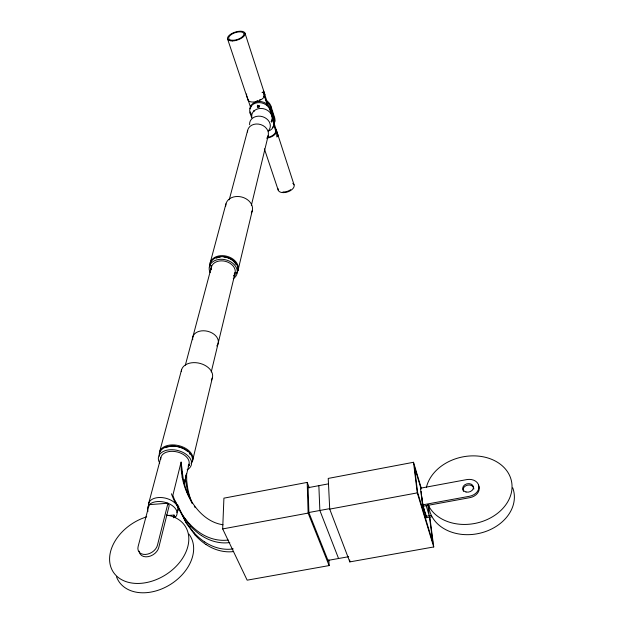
<?xml version="1.0" encoding="UTF-8"?>
<svg xmlns="http://www.w3.org/2000/svg" width="624" height="624" viewBox="0 0 624 624"><rect width="100%" height="100%" fill="white"/><g stroke="black" fill="none" stroke-linecap="round" stroke-linejoin="round"><path stroke-width="0.94" d="M185.609 477.516L186.584 473.46L186.724 480.987L187.746 488.53A138.661 100.417 -20.9 0 0 191.326 500.994M189.493 523.832C181.958 515.681 176.452 505.775 172.864 495.292L181.085 462.119L181.194 469.638L182.185 477.173M328.864 559.829L329.129 565.578L247.151 580.172L222.682 528.926L223.915 498.155L307.195 482.399L309.317 487.828M186.584 473.46L184.213 483.694M274.24 123.817L277.891 135.104L277.532 136.648L273.874 125.354L274.24 123.817A8.596 7.09 15.1 0 0 271.557 120.073M192.668 460.364L212.371 377.832M238.025 270.356L252.229 210.834M268.343 131.087A10.382 8.572 15.3 0 0 273.679 121.415L273.959 120.268L270.231 108.732A10.444 8.689 16 0 0 259.342 101.455A10.444 8.689 16 0 0 250.021 108.638M273.39 125.237A10.351 8.564 15.4 0 0 274.326 118.732L274.599 117.585L270.886 106.064A10.413 8.674 16.1 0 0 265.98 100.363M177.902 510.432L178.807 506.657M184.493 483.062L189.041 464.186M211.247 371.951L235.006 273.343M184.79 480.909L185.117 479.544M251.339 205.468L268.25 135.369M173.347 517.834L174.018 515.057L166.577 515.596M273.679 121.415L269.95 109.879L270.231 108.732M274.326 118.732L270.605 107.203L270.886 106.064M181.99 473.827L182.419 472.056L181.085 462.119M266.971 104.068L267.353 102.547L263.546 90.792A8.876 4.337 -18.4 0 1 263.156 92.297L266.971 104.068A8.736 7.285 16.4 0 1 267.275 105.503M167.965 503.233L157.474 545.165A10.678 7.628 -32 0 1 145.587 554.44A10.678 7.628 -32 0 1 138.138 546.445L149.198 504.652L167.965 503.233L169.182 505.619L158.761 547.544A10.655 7.636 -32.1 0 1 148.255 556.639A10.655 7.636 -32.1 0 1 139.207 551.148M263.554 90.792L263.156 92.297L262.033 92.485M148.621 503.638L160.836 457.571M185.344 365.18L211.396 267.002M229.226 199.813L247.642 130.385M250.84 107.812A8.736 7.285 16.4 0 1 250.403 106.774L250.809 105.253A8.72 7.277 16.4 0 0 251.082 105.947M271.237 121.696A10.421 8.635 15.7 0 0 263.219 108.654A10.421 8.635 15.7 0 0 251.784 117.952L250.091 113.084L250.396 111.938L251.776 116.048M159.549 452.088L181.522 369.954M210.132 263.024L225.966 203.83M421.239 488.069L413.509 462.283L328.224 478.421L329.714 509.106L349.822 561.896L433.735 546.959L429.842 517.273M307.702 487.765L328.201 483.896M420.459 488.194L466.697 479.606A10.897 8.447 -12 0 1 478.819 485.956A10.897 8.447 -12 0 1 469.482 496.275L422.573 504.886L420.459 488.194L420.872 489.559M308.467 512.585L329.394 508.708M222.682 528.926L308.131 513.1L329.129 565.578M329.714 509.106L417.284 492.882L433.735 546.959M431.34 515.424L426.052 516.383L425.693 513.599M422.573 504.886L426.457 517.725L431.738 516.766M327.6 560.469L348.66 556.702M263.765 95.113L264.888 94.926A8.853 4.352 -18.4 0 0 263.507 92.859M263.375 96.626L264.498 96.439A8.853 4.352 -18.4 0 1 255.099 101.868A8.853 4.352 -18.4 0 1 247.861 99.185M275.519 131.344L276.611 131.173A8.658 4.477 -18.4 0 0 275.582 129.285M276.791 135.275L277.891 135.104A8.635 4.485 -18.4 0 1 277.532 136.648L276.432 136.82M233.243 548.894C223.275 550.438 212.995 547.49 204.703 541.936M229.78 542.552C219.913 543.972 209.765 541.063 201.536 535.587M228.142 540.033C218.384 541.328 208.393 538.418 200.265 533.029A97.718 70.582 -24 0 1 189.54 523.801M233.641 551.546C223.93 552.817 214.016 549.853 205.959 544.456M223.01 524.761C206.77 522.475 194.743 508.849 187.933 494.77A139.955 100.191 -20.8 0 1 182.177 477.173M190.78 526.383L182.13 514.909L175.321 501.064M193.963 532.717L185.64 521.734L178.885 508.326M195.226 535.228L186.28 523.216L179.642 509.527M194.345 506.306L195.25 507.655M192.59 503.584L189.548 498.014M174.018 515.057L175.219 517.39M190.749 500.144L192.301 503.646M187.637 493.818L189.189 497.32M328.255 561.116L308.872 512.577L308.077 486.915M338.567 558.503L319.862 510.479L318.856 485.659M178.503 507.367L178.69 507.842M179.384 508.841L179.166 508.256M250.403 106.774L246.48 95.066A8.876 4.337 -18.4 0 1 246.714 93.943M227.573 38.977L247.97 99.879M264.373 148.832L278.218 190.148M244.982 33.119L264.755 94.24M276.479 130.471L294.068 184.837M426.176 505.666L429.226 515.806L427.768 504.676M420.841 488.147L414.453 466.853L417.612 492.43L432.806 542.443L429.46 516.851M426.223 515.869L426.457 517.725M421.106 491.408L421.457 494.192M421.691 496.049L422.159 499.762M422.393 501.61L422.986 506.251L469.841 497.656A10.881 8.447 -11.9 0 0 478.343 485.074M413.509 462.283L417.284 492.882M349.705 559.978L349.822 561.896M307.195 482.399L308.131 513.1M512.733 487.82A43.189 33.836 -11.7 0 1 478.67 533.489A43.189 33.836 -11.7 0 1 428.758 505.658M426.387 487.461A43.555 33.821 -11.9 0 1 490.753 458.968A43.555 33.821 -11.9 0 1 496.314 514.246A43.555 33.821 -11.9 0 1 428.126 504.816M148.684 506.353A15.031 9.087 13 0 1 164.939 498.03A15.031 9.087 13 0 1 176.974 512.405M147.982 511.407A15.077 9.079 12.9 0 1 164.143 502.086A15.077 9.079 12.9 0 1 175.079 517.46M188.916 534.105A42.315 30.584 -32.4 0 1 169.151 585.226A42.315 30.584 -32.4 0 1 116.54 576.896M166.312 515.026A42.65 30.553 -32.1 0 1 176.779 565.656A42.65 30.553 -32.1 0 1 112.983 571.584A42.65 30.553 -32.1 0 1 146.695 516.851M160.727 459.397A14.485 9.142 13.1 0 1 177.325 451.979A14.485 9.142 13.1 0 1 188.128 466.167M425.264 512.569A9.851 0.811 78.8 0 1 422.627 502.967A9.851 0.811 78.8 0 1 421.481 493.327M190.796 500.12A134.449 97.063 -21.1 0 1 185.461 478.366M178.16 505.744A15.662 0.819 67.6 0 1 177.668 504.808M205.92 544.495A96.814 70.723 -24.1 0 1 195.273 535.197M204.664 541.975A97.009 70.691 -24.1 0 1 194.009 532.685M174.884 502A15.584 2.566 65.8 0 1 171.428 493.763M201.497 535.626A97.516 70.613 -24 0 1 190.827 526.352M187.684 493.795A135.143 96.946 -21.1 0 1 182.387 472.064M463.484 491.361A5.444 4.228 -11.9 0 1 467.493 485.16A5.444 4.228 -11.9 0 1 473.834 489.052M159.455 455.2A17.074 10.819 13.2 0 1 178.994 445.692A17.074 10.819 13.2 0 1 191.155 463.117M189.22 464.818A17.074 10.819 13.2 0 1 188.44 465.301M165.828 447.697A15.148 9.602 13.2 0 1 187.738 451.612M189.47 453.609A15.148 9.602 13.2 0 1 189.914 454.303M181.295 371.491A15.92 10.842 13.5 0 1 200.366 363.488A15.92 10.842 13.5 0 1 211.38 379.954M159.44 456.167A16.848 10.663 13.1 0 1 178.129 446.659A16.848 10.663 13.1 0 1 191.209 463.343M189.509 465.137A16.848 10.663 13.1 0 1 188.807 465.652M159.697 462.992A16.895 10.663 13.1 0 1 166.312 450.341A16.895 10.663 13.1 0 1 187.847 455.707A16.895 10.663 13.1 0 1 187.138 469.833M209.937 266.089A14.422 10.709 14.2 0 1 226.902 256.269A14.422 10.709 14.2 0 1 236.644 273.101M234.936 274.825A14.422 10.709 14.2 0 1 234.25 275.317M210.889 269.194A14.422 10.709 14.2 0 1 210.545 268.429M235.232 272.384A12.792 9.5 14.2 0 1 234.273 273.437M211.645 266.854A12.792 9.5 14.2 0 1 211.481 265.465M216.325 258.188A12.792 9.5 14.2 0 1 220.319 257.026M223.883 256.971A12.792 9.5 14.2 0 1 235.88 264.459M225.709 206.084A13.588 10.553 14.6 0 1 241.87 197.067A13.588 10.553 14.6 0 1 251.324 212.909M211.232 269.81A12.223 9.056 14.1 0 1 225.623 261.386A12.223 9.056 14.1 0 1 233.727 275.769M209.914 266.947A14.227 10.561 14.2 0 1 226.153 257.143A14.227 10.561 14.2 0 1 236.699 273.226M235.193 275.028A14.227 10.561 14.2 0 1 233.906 276.05M210.155 272.633A14.266 10.569 14.1 0 1 216.239 260.021A14.266 10.569 14.1 0 1 234.359 264.771A14.266 10.569 14.1 0 1 233.267 278.694M192.715 339.76A13.057 9.142 13.7 0 1 207.925 331.36A13.057 9.142 13.7 0 1 216.762 346.008M249.6 124.777A10.507 8.658 15.6 0 1 262.751 116.75A10.507 8.658 15.6 0 1 268.367 130.798M247.478 131.976A10.6 8.689 15.5 0 1 260.848 124.621A10.6 8.689 15.5 0 1 266.807 138.302M273.959 120.268A10.366 8.564 15.4 0 1 272.462 127.483M250.091 113.084A10.46 8.689 16 0 1 257.135 102.742A10.46 8.689 16 0 1 269.95 109.879M259.662 105.768A1.045 0.874 16.4 0 1 258.422 106.259A1.045 0.874 16.4 0 1 257.657 105.167M254.171 111.298A8.736 7.285 16.4 0 1 253.484 110.838M267.353 102.547A8.72 7.277 16.4 0 1 267.665 105.082M274.599 117.585A10.335 8.557 15.4 0 1 273.663 124.082M250.692 106.837A10.413 8.674 16.1 0 1 250.731 105.979M250.442 108.818A10.429 8.681 16.1 0 1 250.825 105.409M266.596 102.063A10.429 8.681 16.1 0 1 270.605 107.203M271.19 121.602A8.611 7.098 15.1 0 1 271.807 122.14M273.608 124.675A8.611 7.098 15.1 0 1 273.874 125.354M292.781 183.308A8.362 4.641 -18.3 0 1 288.124 191.74A8.362 4.641 -18.3 0 1 278.132 188.76M290.698 189.68A7.262 4.033 -18.3 0 1 282.945 191.935M267.29 138.091A8.658 4.477 -18.4 0 0 276.253 132.717L275.153 132.889A7.519 3.892 -18.4 0 1 267.4 137.459M260.341 99.419A7.691 3.783 -18.4 0 1 259.685 99.778M257.548 100.675A7.691 3.783 -18.4 0 1 256.823 100.893M466.027 492.001A5.444 4.228 -12 0 0 473.437 486.892A5.444 4.228 -12 0 0 464.786 484.793A5.444 4.228 -12 0 0 466.027 492.001M257.618 107.11A1.053 0.874 16.3 0 0 259.366 106.907A1.053 0.874 16.3 0 0 258.141 105.682A1.053 0.874 16.3 0 0 257.618 107.11M232.354 40.942A9.188 4.126 -18.4 0 0 245.084 33.524A9.188 4.126 -18.4 0 0 231.426 33.751A9.188 4.126 -18.4 0 0 232.354 40.942M232.861 40.303A7.987 3.588 -18.4 0 0 243.929 33.852A7.987 3.588 -18.4 0 0 232.066 34.047A7.987 3.588 -18.4 0 0 232.861 40.303"/></g></svg>
